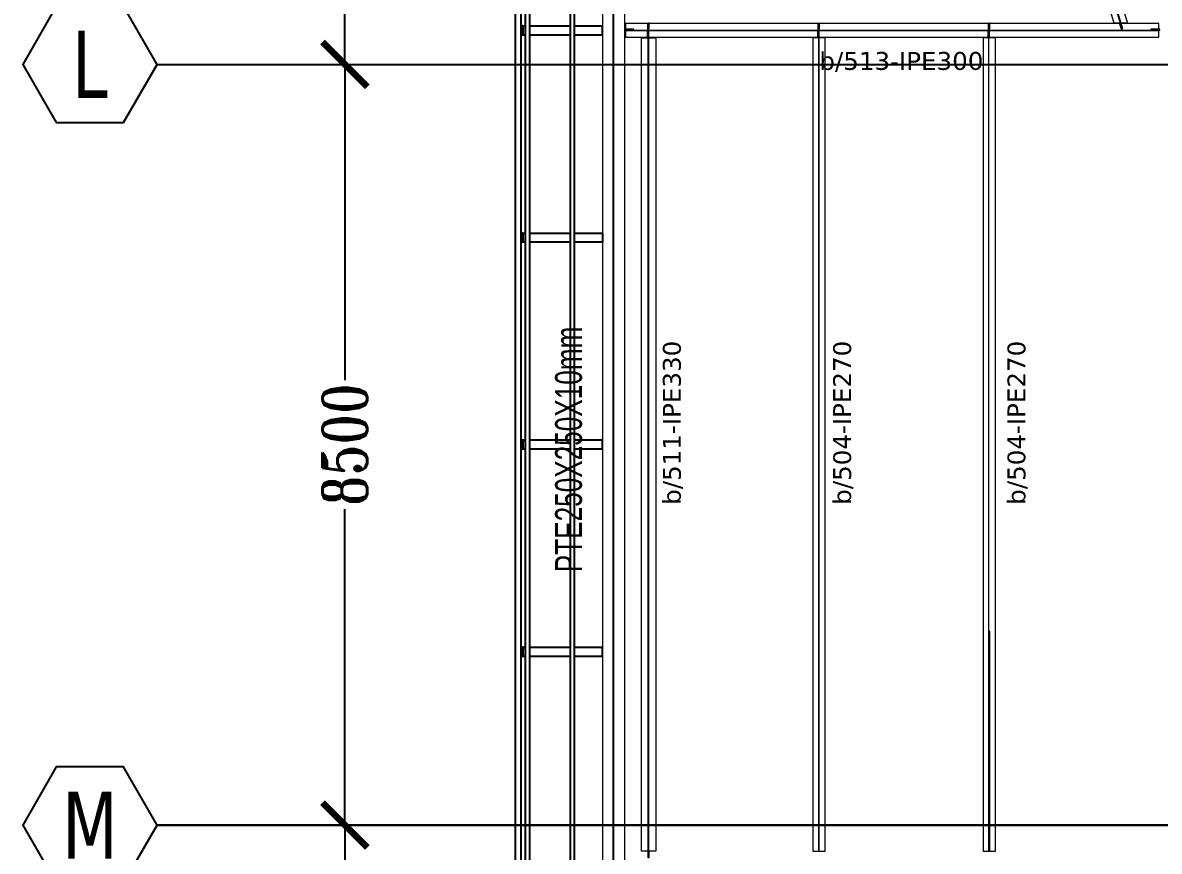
# Model space of a CAD drawing. Header units: millimetres. Extents: x -1874 to 79322, y -21218 to 33736.
# Drawn here: x -1874 to 10820, y 8208 to 17465 of the extents above; entities that cross this region are included whole.
import ezdxf
from ezdxf.enums import TextEntityAlignment as Align

# ---------------------------------------------------------------- set-up
doc = ezdxf.new("R2010")
doc.units = ezdxf.units.MM
doc.header["$LTSCALE"] = 0.9
for name, color, linetype, lineweight in [('0-1', 7, 'Continuous', 5), ('A_ALMA', 8, 'Continuous', 5), ('E_TEXTO', 3, 'Continuous', 9), ('E_VIGAS', 8, 'Continuous', 9), ('E_VIGAS-1', 5, 'Continuous', 25), ('E_VIGAS-2', 10, 'Continuous', 25), ('HCB-VIGAS', 4, 'Continuous', 15), ('VIGAS_HCB', 4, 'Continuous', 15)]:
    doc.layers.add(name, color=color, linetype=linetype, lineweight=lineweight)
for name, color, linetype in [('COTAS', 8, 'Continuous'), ('HCB-EJES', 1, 'Continuous'), ('HCB-ROTULOS', 2, 'Continuous')]:
    doc.layers.add(name, color=color, linetype=linetype)
doc.styles.add('Arial Narrow', font='', dxfattribs={"width": 0.85, "height": 0.3})
doc.styles.add('ROMANT', font='romant.shx', dxfattribs={"width": 0.8})
doc.styles.add('VERDANA', font='verdana.ttf')
doc.styles.get('Arial Narrow').set_extended_font_data('Arial Narrow')
doc.dimstyles.new('1.125', dxfattribs={"dimscale": 0, "dimtxt": 500, "dimasz": 500, "dimexe": 4, "dimexo": 4, "dimgap": 15, "dimtad": 0, "dimdec": 0, "dimzin": 4, "dimdsep": 46, "dimtxsty": 'ROMANT', "dimblk": 'ARCHTICK', "dimcen": -10, "dimclrd": 256, "dimclrt": 3, "dimadec": 0, "dimazin": 0, "dimtfac": 1, "dimtdec": 0, "dimtix": 1, "dimtmove": 0, "dimatfit": 0, "dimldrblk": 'OBLIQUE', "dimfxl": 0.05, "dimtolj": 1, "dimtzin": 0, "dimarcsym": 0})

# ---------------------------------------------------------------- blocks, each defined once
blk = doc.blocks.new('EST_SFM_VIGA-METALICA-SECCION-C - EST_SFM_VIGA-METALICA-UPN160-1602621-_50_00m_N_E_-NIVEL-13 DOC')
at = {"layer": 'E_VIGAS-1'}
for p, q in [((14.466, 0.047), (-14.455, 0.047)), ((-14.46, -0.018), (14.471, -0.018))]:
    blk.add_line(p, q, dxfattribs=at)
blk = doc.blocks.new('EST_SFM_VIGA-METALICA-SECCION-C - EST_SFM_VIGA-METALICA-UPN100-1529610-_50_00m_N_E_-NIVEL-13 DOC')
at = {"layer": 'E_VIGAS-2'}
for p, q in [((14.393, 0.032), (-14.441, 0.032)), ((-14.442, -0.018), (14.393, -0.018))]:
    blk.add_line(p, q, dxfattribs=at)
blk = doc.blocks.new('EST_SFM_VIGA-METALICA-SECCION-C - EST_SFM_VIGA-METALICA-UPN100-1529678-_50_00m_N_E_-NIVEL-13 DOC')
at = {"layer": 'E_VIGAS-2'}
for p, q in [((13.374, 0.018), (-13.422, 0.018)), ((-13.504, -0.032), (13.456, -0.032))]:
    blk.add_line(p, q, dxfattribs=at)
blk = doc.blocks.new('DCTIB_CNI_EST_MOD-1A-FAC_0001_rvt-1-_50_00m_N_E_-NIVEL-13 DOC')
at = {"layer": 'E_VIGAS-1'}
for p, q in [((-75.177, 158.093), (-75.195, 158.093)), ((-75.195, 158.045), (-75.181, 158.045)), ((-75.181, 158.045), (-75.176, 158.045)), ((-75.181, 158.045), (-75.176, 158.045)), ((-75.177, 158.045), (-75.181, 158.045)), ((-75.177, 158.055), (-75.177, 158.093)), ((-75.177, 158.093), (-75.175, 158.093)), ((-75.175, 157.993), (-75.175, 158.093)), ((-75.175, 158.093), (-75.147, 158.093)), ((-75.175, 158.093), (-75.175, 157.993)), ((-75.097, 158.093), (-74.647, 158.093)), ((-74.597, 158.093), (-74.287, 158.093)), ((-74.287, 158.093), (-74.287, 157.993)), ((-75.181, 158.04), (-75.195, 158.04)), ((-75.195, 157.993), (-75.177, 157.993)), ((-75.176, 158.04), (-75.181, 158.04)), ((-75.181, 158.04), (-75.177, 158.04)), ((-75.176, 158.04), (-75.181, 158.04)), ((-75.177, 157.993), (-75.177, 158.03)), ((-75.175, 157.993), (-75.177, 157.993)), ((-75.175, 157.993), (-75.147, 157.993)), ((-75.097, 157.993), (-74.647, 157.993)), ((-74.597, 157.993), (-74.287, 157.993)), ((-75.177, 155.778), (-75.195, 155.778)), ((-75.177, 155.741), (-75.177, 155.778)), ((-75.177, 155.778), (-75.175, 155.778)), ((-75.175, 155.678), (-75.175, 155.778)), ((-75.175, 155.778), (-75.147, 155.778)), ((-75.175, 155.778), (-75.175, 155.678)), ((-75.097, 155.778), (-74.647, 155.778)), ((-74.597, 155.778), (-74.286, 155.778)), ((-74.286, 155.778), (-74.286, 155.678)), ((-75.195, 155.731), (-75.181, 155.731)), ((-75.181, 155.725), (-75.195, 155.725)), ((-75.195, 155.678), (-75.177, 155.678)), ((-75.181, 155.731), (-75.176, 155.731)), ((-75.181, 155.731), (-75.176, 155.731)), ((-75.177, 155.731), (-75.181, 155.731)), ((-75.176, 155.725), (-75.181, 155.725)), ((-75.181, 155.725), (-75.177, 155.725)), ((-75.176, 155.725), (-75.181, 155.725)), ((-75.177, 155.678), (-75.177, 155.716)), ((-75.175, 155.678), (-75.177, 155.678)), ((-75.175, 155.678), (-75.147, 155.678)), ((-75.097, 155.678), (-74.647, 155.678)), ((-74.597, 155.678), (-74.286, 155.678)), ((-75.177, 153.464), (-75.195, 153.464)), ((-75.195, 153.417), (-75.181, 153.417)), ((-75.181, 153.411), (-75.195, 153.411)), ((-75.195, 153.364), (-75.177, 153.364)), ((-75.181, 153.417), (-75.176, 153.417)), ((-75.181, 153.417), (-75.176, 153.417)), ((-75.177, 153.417), (-75.181, 153.417)), ((-75.176, 153.411), (-75.181, 153.411)), ((-75.181, 153.411), (-75.177, 153.411)), ((-75.176, 153.411), (-75.181, 153.411)), ((-75.177, 153.464), (-75.175, 153.464)), ((-75.177, 153.426), (-75.177, 153.464)), ((-75.177, 153.364), (-75.177, 153.401)), ((-75.175, 153.364), (-75.177, 153.364)), ((-75.175, 153.364), (-75.175, 153.464)), ((-75.175, 153.464), (-75.175, 153.364)), ((-75.147, 153.464), (-75.175, 153.464)), ((-75.147, 153.364), (-75.175, 153.364)), ((-74.647, 153.464), (-75.097, 153.464)), ((-74.647, 153.364), (-75.097, 153.364)), ((-74.287, 153.464), (-74.597, 153.464)), ((-74.287, 153.364), (-74.597, 153.364)), ((-74.287, 153.464), (-74.287, 153.364)), ((-75.177, 151.149), (-75.195, 151.149)), ((-75.195, 151.102), (-75.181, 151.102)), ((-75.181, 151.097), (-75.195, 151.097)), ((-75.181, 151.102), (-75.176, 151.102)), ((-75.181, 151.102), (-75.176, 151.102)), ((-75.177, 151.102), (-75.181, 151.102)), ((-75.176, 151.097), (-75.181, 151.097)), ((-75.181, 151.097), (-75.177, 151.097)), ((-75.176, 151.097), (-75.181, 151.097)), ((-75.177, 151.112), (-75.177, 151.149)), ((-75.177, 151.149), (-75.175, 151.149)), ((-75.177, 151.049), (-75.177, 151.087)), ((-75.175, 151.049), (-75.175, 151.149)), ((-75.175, 151.149), (-75.147, 151.149)), ((-75.175, 151.149), (-75.175, 151.049)), ((-75.097, 151.149), (-74.647, 151.149)), ((-74.597, 151.149), (-74.287, 151.149)), ((-74.287, 151.149), (-74.287, 151.049)), ((-75.195, 151.049), (-75.177, 151.049)), ((-75.175, 151.049), (-75.177, 151.049)), ((-75.175, 151.049), (-75.147, 151.049)), ((-75.097, 151.049), (-74.647, 151.049)), ((-74.597, 151.049), (-74.287, 151.049))]:
    blk.add_line(p, q, dxfattribs=at)
for points, knots in [([(-75.181, 158.045), (-75.181, 158.045), (-75.18, 158.045), (-75.179, 158.046), (-75.178, 158.047), (-75.177, 158.049), (-75.177, 158.05), (-75.177, 158.051), (-75.177, 158.053), (-75.177, 158.054), (-75.177, 158.055)], [0, 0, 0, 0, 0.142857, 0.285714, 0.428571, 0.571429, 0.678571, 0.732143, 0.785714, 1, 1, 1, 1]), ([(-75.177, 158.03), (-75.177, 158.031), (-75.177, 158.032), (-75.177, 158.035), (-75.177, 158.036), (-75.178, 158.038), (-75.179, 158.039), (-75.181, 158.04), (-75.181, 158.04)], [0, 0, 0, 0, 0.142857, 0.285714, 0.428571, 0.571429, 0.785714, 1, 1, 1, 1]), ([(-75.181, 155.731), (-75.181, 155.731), (-75.18, 155.731), (-75.179, 155.732), (-75.178, 155.733), (-75.177, 155.734), (-75.177, 155.735), (-75.177, 155.736), (-75.177, 155.738), (-75.177, 155.74), (-75.177, 155.741)], [0, 0, 0, 0, 0.142857, 0.285714, 0.428571, 0.571429, 0.678571, 0.732143, 0.785714, 1, 1, 1, 1]), ([(-75.177, 155.716), (-75.177, 155.716), (-75.177, 155.718), (-75.177, 155.72), (-75.177, 155.722), (-75.178, 155.724), (-75.179, 155.725), (-75.181, 155.725), (-75.181, 155.725)], [0, 0, 0, 0, 0.142857, 0.285714, 0.428571, 0.571429, 0.785714, 1, 1, 1, 1]), ([(-75.181, 153.417), (-75.181, 153.417), (-75.18, 153.417), (-75.179, 153.417), (-75.178, 153.418), (-75.177, 153.42), (-75.177, 153.421), (-75.177, 153.422), (-75.177, 153.424), (-75.177, 153.425), (-75.177, 153.426)], [0, 0, 0, 0, 0.142857, 0.285714, 0.428571, 0.571429, 0.678571, 0.732143, 0.785714, 1, 1, 1, 1]), ([(-75.177, 153.401), (-75.177, 153.402), (-75.177, 153.403), (-75.177, 153.406), (-75.177, 153.408), (-75.178, 153.409), (-75.179, 153.411), (-75.181, 153.411), (-75.181, 153.411)], [0, 0, 0, 0, 0.142857, 0.285714, 0.428571, 0.571429, 0.785714, 1, 1, 1, 1]), ([(-75.181, 151.102), (-75.181, 151.102), (-75.18, 151.102), (-75.179, 151.103), (-75.178, 151.104), (-75.177, 151.105), (-75.177, 151.107), (-75.177, 151.108), (-75.177, 151.109), (-75.177, 151.111), (-75.177, 151.112)], [0, 0, 0, 0, 0.142857, 0.285714, 0.428571, 0.571429, 0.678571, 0.732143, 0.785714, 1, 1, 1, 1]), ([(-75.177, 151.087), (-75.177, 151.088), (-75.177, 151.089), (-75.177, 151.091), (-75.177, 151.093), (-75.178, 151.095), (-75.179, 151.096), (-75.181, 151.097), (-75.181, 151.097)], [0, 0, 0, 0, 0.142857, 0.285714, 0.428571, 0.571429, 0.785714, 1, 1, 1, 1])]:
    blk.add_open_spline(points, degree=3, knots=knots, dxfattribs=at)
for name, p, rotation in [('EST_SFM_VIGA-METALICA-SECCION-C - EST_SFM_VIGA-METALICA-UPN160-1602621-_50_00m_N_E_-NIVEL-13 DOC', (-75.242, 153.418), 270), ('EST_SFM_VIGA-METALICA-SECCION-C - EST_SFM_VIGA-METALICA-UPN100-1529610-_50_00m_N_E_-NIVEL-13 DOC', (-75.13, 153.388), 269.9999999999999), ('EST_SFM_VIGA-METALICA-SECCION-C - EST_SFM_VIGA-METALICA-UPN100-1529678-_50_00m_N_E_-NIVEL-13 DOC', (-74.615, 153.388), 270.0000000000001)]:
    blk.add_blockref(name, p, dxfattribs=dict(at, rotation=rotation))
blk = doc.blocks.new('_ArchTick')
at = {"color": 0, "linetype": 'ByBlock', "const_width": 0.15}
blk.add_lwpolyline([(-0.5, -0.5), (0.5, 0.5)], dxfattribs=at)
blk = doc.blocks.new('*D38')
at = {"layer": 'COTAS', "color": 0, "lineweight": -2, "transparency": 16777216}
for p, q in [((-370, 25500), (1728, 25500)), ((-370, 17000), (1728, 17000))]:
    blk.add_line(p, q, dxfattribs=at)
at = {"layer": 'COTAS', "lineweight": -2, "transparency": 16777216}
for p, q in [((1724, 25500), (1724, 21970)), ((1724, 17000), (1724, 20530))]:
    blk.add_line(p, q, dxfattribs=at)
at = {"layer": 'Defpoints', "color": 0, "transparency": 16777216}
for p in [(-374, 25500), (1724, 25500), (-374, 17000)]:
    blk.add_point(p, dxfattribs=at)
at = {"layer": 'COTAS', "lineweight": -2, "transparency": 16777216, "xscale": 500, "yscale": 500, "zscale": 500}
for p, rotation in [((1724, 25500), 90), ((1724, 17000), 270)]:
    blk.add_blockref('_ArchTick', p, dxfattribs=dict(at, rotation=rotation))
at = {"layer": 'COTAS', "color": 3, "transparency": 16777216, "insert": (1724, 21250), "char_height": 500, "attachment_point": 5, "rotation": 90, "style": 'ROMANT'}
blk.add_mtext('\\A1;8500', dxfattribs=at)
blk = doc.blocks.new('_Oblique')
at = {"color": 0, "linetype": 'ByBlock', "lineweight": -2}
blk.add_line((-0.5, -0.5), (0.5, 0.5), dxfattribs=at)
blk = doc.blocks.new('*D39')
at = {"layer": 'COTAS', "color": 0, "lineweight": -2, "transparency": 16777216}
for p, q in [((-370, 17000), (1728, 17000)), ((-370, 8500), (1728, 8500))]:
    blk.add_line(p, q, dxfattribs=at)
at = {"layer": 'COTAS', "lineweight": -2, "transparency": 16777216}
for p, q in [((1724, 17000), (1724, 13470)), ((1724, 8500), (1724, 12030))]:
    blk.add_line(p, q, dxfattribs=at)
at = {"layer": 'Defpoints', "color": 0, "transparency": 16777216}
for p in [(-374, 17000), (-374, 8500), (1724, 8500)]:
    blk.add_point(p, dxfattribs=at)
at = {"layer": 'COTAS', "lineweight": -2, "transparency": 16777216, "xscale": 500, "yscale": 500, "zscale": 500}
for p, rotation in [((1724, 17000), 90), ((1724, 8500), 270)]:
    blk.add_blockref('_ArchTick', p, dxfattribs=dict(at, rotation=rotation))
at = {"layer": 'COTAS', "color": 3, "transparency": 16777216, "insert": (1724, 12750), "char_height": 500, "attachment_point": 5, "rotation": 90, "style": 'ROMANT'}
blk.add_mtext('\\A1;8500', dxfattribs=at)
blk = doc.blocks.new('*D40')
at = {"layer": 'COTAS', "color": 0, "lineweight": -2, "transparency": 16777216}
for p, q in [((-370, 8500), (1728, 8500)), ((-370, 0), (1728, 0))]:
    blk.add_line(p, q, dxfattribs=at)
at = {"layer": 'COTAS', "lineweight": -2, "transparency": 16777216}
for p, q in [((1724, 8500), (1724, 4970)), ((1724, 0), (1724, 3530))]:
    blk.add_line(p, q, dxfattribs=at)
at = {"layer": 'Defpoints', "color": 0, "transparency": 16777216}
for p in [(-374, 8500), (1724, 8500), (-374, 0)]:
    blk.add_point(p, dxfattribs=at)
at = {"layer": 'COTAS', "lineweight": -2, "transparency": 16777216, "xscale": 500, "yscale": 500, "zscale": 500}
for p, rotation in [((1724, 8500), 90), ((1724, 0), 270)]:
    blk.add_blockref('_ArchTick', p, dxfattribs=dict(at, rotation=rotation))
at = {"layer": 'COTAS', "color": 3, "transparency": 16777216, "insert": (1724, 4250), "char_height": 500, "attachment_point": 5, "rotation": 90, "style": 'ROMANT'}
blk.add_mtext('\\A1;8500', dxfattribs=at)

msp = doc.modelspace()

# ---------------------------------------------------------------- linework, layer by layer
at = {"layer": 'A_ALMA'}
for p, q in [((7977.6, 25292.1), (10383.9, 17461.8)), ((7977.9, 25315.2), (10391.3, 17461.8)), ((4859.8, 17383.7), (10814.8, 17383.7)), ((4859.8, 17376.6), (10814.8, 17376.6)), ((5112.6, 8207.5), (5112.6, 17295.2)), ((5120.1, 8207.5), (5120.1, 17295.2)), ((7015.6, 8207.5), (7015.6, 17295.2)), ((7022.2, 8207.5), (7022.2, 17295.2)), ((8918, 8207.5), (8918, 17295.2)), ((8927.1, 8207.5), (8927.1, 10670.2))]:
    msp.add_line(p, q, dxfattribs=at)
at = {"layer": 'E_VIGAS'}
msp.add_lwpolyline([(4599.8, 235), (4849.8, 235), (4849.8, 25265), (4599.8, 25265)], close=True, dxfattribs=at)
at = {"layer": 'HCB-EJES'}
for p, q in [((4723.8, -5780.2), (4723.8, 31280.5)), ((-374.5, 17000), (77822.1, 17000))]:
    msp.add_line(p, q, dxfattribs=at)
msp.add_lwpolyline([(77822.1, 8500), (-374.5, 8500), (77822.1, 8500)], dxfattribs=at)
at = {"layer": 'HCB-ROTULOS'}
for points in [[(-1499.5, 16350.5), (-749.5, 16350.5), (-374.5, 17000), (-749.5, 17649.5), (-1499.5, 17649.5), (-1874.5, 17000)], [(-1499.5, 7850.5), (-749.5, 7850.5), (-374.5, 8500), (-749.5, 9149.5), (-1499.5, 9149.5), (-1874.5, 8500)]]:
    msp.add_lwpolyline(points, close=True, dxfattribs=at)
at = {"layer": 'HCB-VIGAS'}
for points in [[(4849.8, 17383.7), (4949.8, 17383.7), (4949.8, 17393.7), (4849.8, 17393.7)], [(5112.6, 17455.1), (5102.6, 17455.1), (5102.6, 17383.7), (5112.6, 17383.7)], [(5112.6, 17465.1), (5120.1, 17465.1), (5120.1, 17393.7), (5112.6, 17393.7)], [(7015.6, 17455.1), (7005.6, 17455.1), (7005.6, 17383.7), (7015.6, 17383.7)], [(7015.6, 17465.1), (7022.2, 17465.1), (7022.2, 17393.7), (7015.6, 17393.7)], [(8918, 17455.1), (8908, 17455.1), (8908, 17383.7), (8918, 17383.7)], [(8918, 17465.1), (8924.6, 17465.1), (8924.6, 17393.7), (8918, 17393.7)], [(10385.9, 17455.4), (10376.3, 17452.5), (10397.3, 17384.2), (10406.9, 17387.1)], [(10383.9, 17461.8), (10390.8, 17463.9), (10410.8, 17398.8), (10403.9, 17396.7)], [(10724.8, 17383.7), (10824.8, 17383.7), (10824.8, 17393.7), (10724.8, 17393.7)], [(5112.6, 17305.1), (5102.6, 17305.1), (5102.6, 17376.6), (5112.6, 17376.6)], [(5112.6, 17295.2), (5120.1, 17295.2), (5120.1, 17366.6), (5112.6, 17366.6)], [(7015.6, 17305.1), (7005.6, 17305.1), (7005.6, 17376.6), (7015.6, 17376.6)], [(7015.6, 17295.2), (7022.2, 17295.2), (7022.2, 17366.6), (7015.6, 17366.6)], [(8918, 17305.1), (8908, 17305.1), (8908, 17376.6), (8918, 17376.6)], [(8918, 17295.2), (8924.6, 17295.2), (8924.6, 17366.6), (8918, 17366.6)], [(5112.6, 8207.5), (5120.1, 8207.5), (5120.1, 8136.1), (5112.6, 8136.1)]]:
    msp.add_lwpolyline(points, close=True, dxfattribs=at)
at = {"layer": 'VIGAS_HCB'}
msp.add_lwpolyline([(8052.7, 25315.2), (10466.1, 17461.8), (10316.1, 17461.8), (7895.7, 25315.2), (8052.7, 25315.2)], dxfattribs=at)
for points in [[(4859.8, 17305.1), (10814.8, 17305.2), (10814.8, 17455.2), (4859.8, 17455.1)], [(5196.4, 8207.5), (5036.4, 8207.5), (5036.4, 17295.2), (5196.4, 17295.2)], [(6951.4, 8207.5), (7086.4, 8207.5), (7086.4, 17295.2), (6951.4, 17295.2)], [(8853.8, 8207.5), (8988.8, 8207.5), (8988.8, 17295.2), (8853.8, 17295.2)]]:
    msp.add_lwpolyline(points, close=True, dxfattribs=at)

# ---------------------------------------------------------------- block references
at = {"layer": '0-1', "xscale": 999.9999999999866, "yscale": 999.9999999999866, "zscale": 999.9999999999866}
msp.add_blockref('DCTIB_CNI_EST_MOD-1A-FAC_0001_rvt-1-_50_00m_N_E_-NIVEL-13 DOC', (78885.9, -140662.4), dxfattribs=at)

# ---------------------------------------------------------------- texts
at = {"layer": 'E_TEXTO', "insert": (7023.2, 17138.2), "char_height": 200, "width": 2013.707, "attachment_point": 1, "style": 'VERDANA'}
msp.add_mtext('b/513-IPE300', dxfattribs=at)
at = {"layer": 'E_TEXTO', "attachment_point": 1, "rotation": 90}
for s, insert, char_height, width, style in [('PTE250X250X10mm', (4071.6, 11325.4), 300, 3434.429, 'Arial Narrow'), ('b/511-IPE330', (5275.7, 12079.1), 200, 1206.139, 'VERDANA'), ('b/504-IPE270', (7177.4, 12079.1), 200, 1206.139, 'VERDANA'), ('b/504-IPE270', (9124.4, 12079.1), 200, 1206.139, 'VERDANA')]:
    msp.add_mtext(s, dxfattribs=dict(at, insert=insert, char_height=char_height, width=width, style=style))
at = {"layer": 'HCB-ROTULOS', "color": 4, "style": 'VERDANA', "width": 0.7}
for s, p in [('L', (-1124.5, 17000)), ('M', (-1124.5, 8500))]:
    msp.add_text(s, height=750, dxfattribs=at).set_placement(p, align=Align.MIDDLE_CENTER)

# ---------------------------------------------------------------- dimensions: what is measured, and where the dimension line sits
at = {"layer": 'COTAS'}
for base, p1, p2, angle, picture, middle in [((1723.8, 25500), (-374.5, 17000), (-374.5, 25500), 270, '*D38', (1723.8, 21250)), ((1723.8, 8500), (-374.5, 17000), (-374.5, 8500), 90, '*D39', (1723.8, 12750)), ((1723.8, 8500), (-374.5, 0), (-374.5, 8500), 270, '*D40', (1723.8, 4250))]:
    dim = msp.add_linear_dim(base=base, p1=p1, p2=p2, angle=angle, dimstyle='1.125', override={"dimscale": 1}, dxfattribs=at)
    dim.commit()
    dim.dimension.update_dxf_attribs({"geometry": picture, "text_midpoint": middle})

doc.saveas('drawing.dxf')
